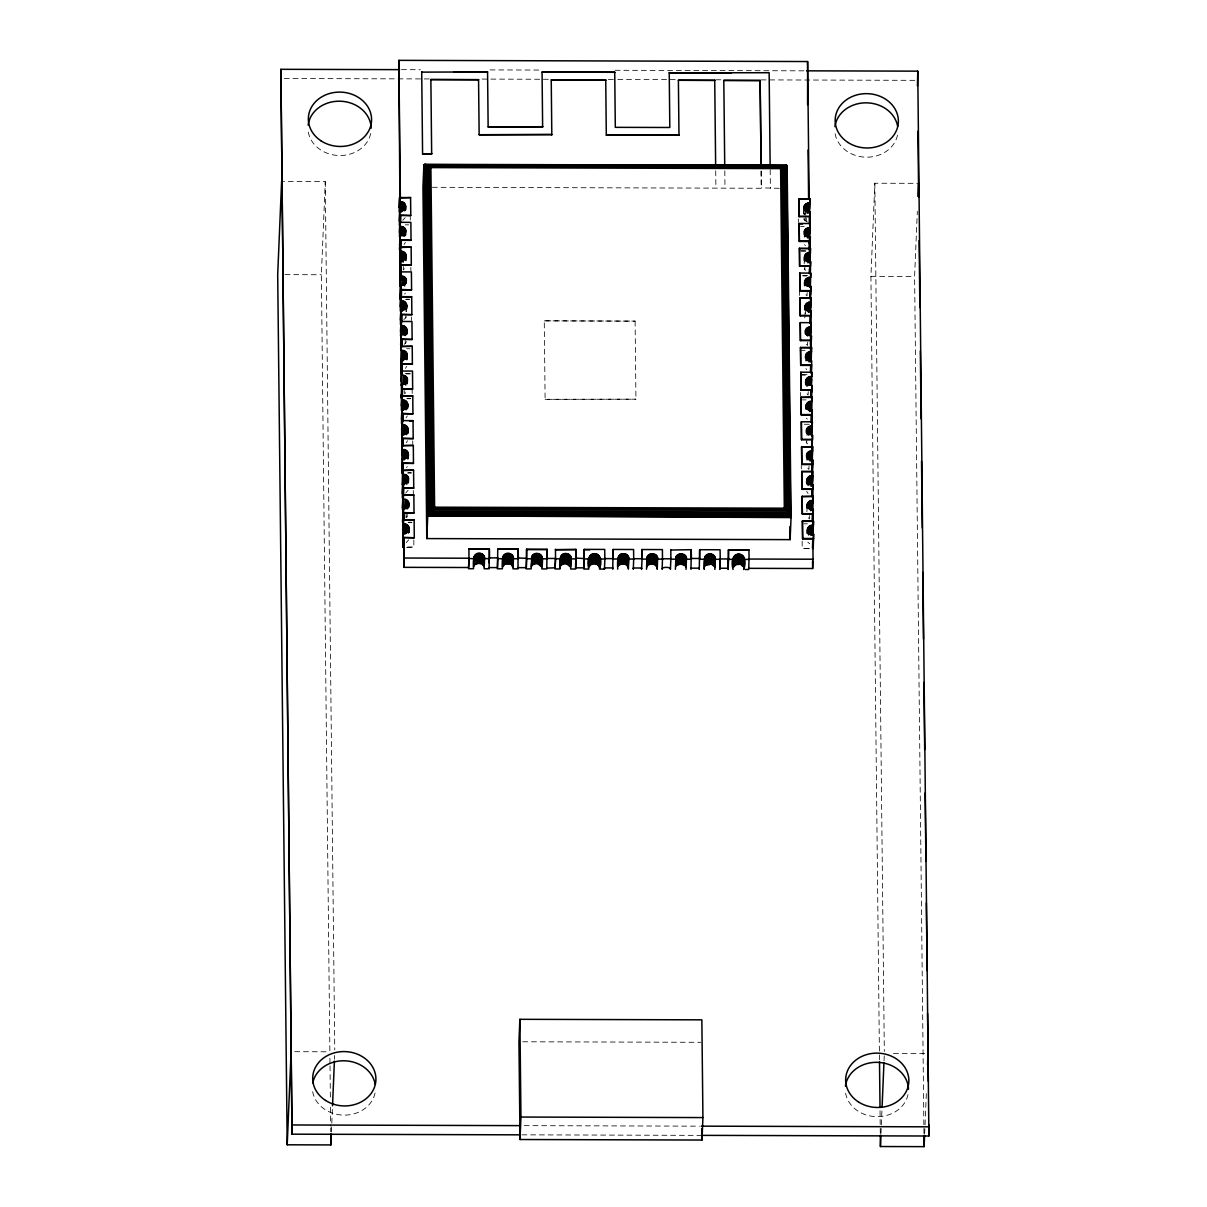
<?xml version="1.0" encoding="UTF-8"?>
<svg xmlns="http://www.w3.org/2000/svg" width="1207" height="1207" viewBox="0 0 1207 1207"><rect width="100%" height="100%" fill="white"/><g stroke="black" fill="none" stroke-linecap="round" stroke-linejoin="round"><path stroke-width="0.75" stroke-dasharray="5 3.75" d="M329.858 1050.754L321.379 274.743L325.271 181.623L283.419 181.503M331.427 1131.894L332.453 1107.679M334.475 1059.263L334.626 1055.537M403.41 266.566L403.274 269.946L405.703 267.2M403.817 319.508L405.733 317.863L406.005 311.119M404.089 344.297L405.175 343.588L405.311 340.208M406.457 311.708L406.668 306.653M404.767 390.51L404.632 393.874L407.061 391.128M406.125 514.438L405.974 517.803L408.404 515.057M407.061 517.094L407.212 513.714M406.548 547.45L413.895 547.058L405.386 547.043M544.266 320.851L635.108 321.122L544.266 320.851L545.111 399.336L635.953 399.185L545.111 399.336M432.332 187.296L761.3 188.262L761.134 170.896M779.224 188.307L761.315 187.854M803.666 214.227L803.877 209.173M803.922 213.714L804.134 208.66M807.483 221.997L804.254 219.87L804.526 213.126M805.099 220.821L805.31 215.766M805.386 214.077L805.522 210.712M804.194 263.805L804.42 258.751M806.201 221.545L806.336 218.165M805.642 270.383L804.797 269.448L805.22 259.339M805.009 312.869L804.797 317.924L806.185 319.961M805.552 313.971L805.763 308.901M807.151 292.532L807.015 295.896L804.526 293.135M807.694 342.109L807.558 345.474L805.069 342.713M808.237 391.672L808.102 395.051L805.612 392.275M809.535 548.612L802.202 548.597L812.432 548.219M807.543 443.889L806.683 442.954L807.106 432.845M806.91 511.662L807.045 508.298M809.052 466.038L808.916 469.402L806.427 466.641M809.595 515.6L809.459 518.98L806.955 516.219M879.496 1059.882L870.926 276.343L874.834 183.223L918.497 183.343M923.958 1133.464L914.604 276.463L917.335 211.285M880.974 1133.494L882 1109.278M884.022 1060.847L884.263 1055.265M924.653 1133.614L926.373 1092.637M405.16 217.622L402.731 220.368M405.431 242.411L404.089 244.433M405.733 317.863L406.246 316.762M406.518 341.551L405.175 343.588M406.789 366.34L405.446 368.376M407.332 415.917L405.99 417.939M407.604 440.706L406.246 442.728M408.132 490.268L405.703 493.014M408.675 539.846L406.246 542.592M404.632 294.01L405.461 293.075M406.518 467.516L407.347 466.581M805.024 214.393L806.11 213.684M401.463 69.659L420.308 69.704M490.027 69.915L540.902 70.066M615.087 70.278L806.593 70.836M284.249 78.515L429.345 78.938M482.106 79.089L549.939 79.285M608.343 79.451L615.887 79.481M617.773 79.481L676.176 79.647M715.751 79.768L721.409 79.783M760.983 79.888L915.494 80.341M405.265 224.819L408.675 224.834M800.513 226.373L804.179 226.388M800.663 250.754L805.778 250.769M800.784 251.162L806.291 251.177M802.64 275.543L807.755 275.558M802.881 275.95L806.563 275.965M284.988 274.638L321.379 274.743M870.926 276.343L914.604 276.463M406.08 299.185L409.49 299.185M405.673 299.592L409.339 299.592M406.623 348.748L410.033 348.763M800.03 350.302L805.537 350.317M405.19 373.536L410.305 373.551M802.021 374.683L807.136 374.698M406.487 373.944L410.154 373.959M800.301 375.09L807.649 375.105M407.166 398.325L410.576 398.34M406.744 398.732L410.425 398.748M802.414 399.879L806.08 399.894M804.269 424.26L811.074 424.291M407.981 472.691L411.391 472.691M407.559 473.099L411.24 473.099M408.524 522.254L411.919 522.269M408.102 522.661L411.783 522.676M803.756 523.808L807.438 523.823M522.706 1041.777L700.92 1042.305M294.749 1051.689L329.33 1051.795M893.436 1053.424L928.017 1053.53M524.17 1125.648L699.411 1126.161M521.907 1134.836L700.905 1135.365M809.716 543.769L807.77 542.094M805.884 368.588L806.729 369.538M804.526 244.659L805.371 245.594M806.412 418.165L807.272 419.101M808.087 493.467L806.698 491.43M803.711 218.784L804.254 219.87M804.254 268.346L804.797 269.448M806.155 441.853L806.683 442.954M874.834 183.223L884.324 1051.523M880.039 1110.742L880.295 1133.343M798.612 218.935L798.657 222.45M799.396 291.943L799.426 295.459M800.513 392.441L800.558 395.956M801.282 465.449L801.327 468.965M802.142 541.158L802.202 548.597M770.187 169.719L770.383 188.292M761.119 171.303L761.3 188.262M724.803 170.791L724.969 188.156M715.721 170.775L715.887 188.126M635.108 321.122L635.938 399.592M410.259 216.46L410.305 219.976M410.848 267.381L410.878 270.896M411.391 316.958L411.421 320.474M412.16 389.967L412.206 393.482M412.734 440.887L412.779 444.402M413.277 490.464L413.322 493.98M413.82 540.042L413.88 547.465M325.271 181.623L334.761 1049.924M329.933 1058.283L329.994 1063.94M330.024 1065.826L330.386 1099.728M330.477 1107.257L330.673 1126.086M330.703 1127.972L330.748 1131.744M370.7 133.464A31.623 27.173 2.4 0 1 339.182 155.522A31.623 27.173 2.4 0 1 308.313 132.106M897.51 135.109A31.623 27.173 2.4 0 1 865.977 157.182A31.623 27.173 2.4 0 1 835.108 133.751M907.996 1094.598A31.623 27.173 2.4 0 1 876.463 1116.656A31.623 27.173 2.4 0 1 845.609 1093.24M375.045 1093.044A31.623 27.173 2.4 0 1 343.527 1115.117A31.623 27.173 2.4 0 1 312.658 1091.701"/><path stroke-width="1.5" d="M575.618 568.241L575.89 549.336L555.431 549.683L575.875 549.743M399.577 69.644L280.869 69.312L292.019 1134.173L520.021 1134.836M281.608 181.503L277.701 274.623L287.206 1144.794L330.884 1144.93L331.352 1133.75M287.206 1144.794L291.113 1051.674M292.019 1134.173L280.869 69.312M332.529 1105.823L334.399 1061.119M809.384 223.914L809.293 216.702L799.079 216.672L798.883 199.095L809.112 199.125L807.604 61.542L398.853 60.35L399.97 207.242L400.12 203.515M399.155 207.649L399.577 197.541L410.591 197.571L410.772 215.54L400.543 215.51L400.241 222.948M399.2 211.889L399.577 197.541M399.306 220.972L399.728 210.863C407.378 212.236 407.181 200.392 399.623 201.78M399.351 225.211L399.728 210.863M400 211.889L400.422 201.78M399.426 232.438L399.849 222.329L410.863 222.36L411.044 240.329L400.815 240.299L400.513 247.737M399.472 236.678L399.849 222.329M399.577 245.745L400 235.637C407.649 237.025 407.453 225.166 399.894 226.569M400 235.637L399.623 250L399.592 247.163M400.271 236.678L400.694 226.569M401.358 212.055L401.795 201.946M399.698 257.212L400.12 247.103L411.134 247.133L411.315 265.118L401.086 265.087L400.754 279.798M399.743 261.466L400.12 247.103M399.849 270.534L400.271 260.425C407.921 261.813 407.725 249.955 400.166 251.358M399.894 274.789L400.271 260.425M400.739 251.237L400.815 240.299M400.543 261.466L400.965 251.358M401.705 235.154L402.067 226.735M402.716 210.818L403.063 202.399M401.358 298.944L401.056 306.382L401.358 289.876L411.587 289.906L411.406 271.922L400.392 271.892L400 284.837M400.437 276.147L400.015 286.255L400.815 286.255L400.392 271.892M400.845 265.48L401.056 260.425M400.151 298.159L400.543 285.214C407.559 286.647 408.464 275.634 401.237 276.147M400.86 279.737L401.086 265.087M403.892 209.867L404.164 203.123M400.166 299.577L400.543 285.214M401.901 261.617L402.323 251.509M402.987 235.606L403.334 227.188M400.241 306.789L400.664 296.681L411.678 296.711L411.859 314.68L401.629 314.65L401.327 331.171M400.286 311.044L400.664 296.681M401.327 285.214L400.905 295.323L400.12 295.323M404.737 210.803L405.024 204.058M400.392 320.111L400.815 310.003C408.464 311.391 408.268 299.532 400.709 300.92M400.437 324.351L400.815 310.003M401.086 311.044L401.509 300.935M402.248 284.731L402.595 276.297M403.183 262.085L403.606 251.976M404.089 236.331L404.436 227.912M405.341 210.214L405.552 205.16M400.513 331.578L400.935 321.469L411.949 321.5L412.13 339.469L401.901 339.439L401.599 346.877M405.612 209.701L405.748 206.337M400.558 335.818L400.935 321.469M401.177 320.111L401.327 316.747M405.009 235.591L405.296 228.847M400.649 344.9L401.086 334.792C408.735 336.165 408.539 324.321 400.98 325.709M400.709 349.14L401.086 334.792M401.418 334.143L401.78 325.709M404.436 259.43L404.707 252.701M402.444 311.195L402.866 301.086M403.53 285.184L403.877 276.765M405.612 235.003L405.824 229.949M400.83 360.606L401.207 346.258L412.221 346.288L412.387 364.258L402.172 364.227L401.78 373.521M405.28 260.38L405.552 253.636M400.92 369.689L401.358 359.58C409.007 360.953 408.811 349.11 401.252 350.498L401.207 346.258M400.98 373.929L401.358 359.58M404.632 285.908L404.979 277.489M401.629 360.606L402.052 350.498M402.791 334.294L403.138 325.875M403.802 309.973L404.149 301.539M405.99 260.456L406.095 254.737M401.056 381.156L401.478 371.047L412.492 371.077L412.658 389.046L402.444 389.016L402.142 405.537L402.444 389.016M401.931 364.635L402.142 359.58M401.524 375.286L401.101 385.395L401.886 385.395L401.478 371.047M405.612 283.479L405.824 278.425M401.237 398.717L401.614 384.354C408.63 385.787 409.55 374.774 402.323 375.286M402.097 375.166L402.172 364.227M404.964 309.007L405.25 302.263M402.987 360.772L403.41 350.664M404.073 334.761L404.42 326.328M406.231 282.891L406.367 279.526M401.327 405.944L401.75 395.821L412.764 395.866L412.93 413.835L402.716 413.805L402.399 430.326L402.565 426.599M401.373 410.184L401.75 395.821M402.127 391.098L402.414 384.369M405.824 309.958L406.095 303.213M410.591 197.571L400.362 197.948L398.853 60.35M401.795 400.075C409.354 398.672 409.55 410.531 401.886 409.143L401.463 419.251L402.263 419.267L402.55 412.522M405.175 335.486L405.522 327.052M401.509 423.506L401.886 409.143M402.157 410.184L402.595 400.075M403.334 383.871L403.681 375.452M404.345 359.55L404.692 351.116M406.503 307.679L406.638 304.3M401.599 430.718L402.022 420.609L413.035 420.64L413.201 438.624L402.987 438.594L402.67 446.032M406.699 308.856L406.834 305.477M402.022 420.609L401.644 434.973L403.802 435.123M410.772 215.54L399.773 215.102M406.095 334.731L406.367 328.002M401.735 444.04L402.157 433.932C409.822 435.32 409.626 423.461 402.067 424.864M401.78 448.295L402.157 433.932M402.429 434.973L402.851 424.864M403.53 410.35L403.953 400.226M404.617 384.324L404.964 375.905M405.507 358.585L405.793 351.84M406.699 334.143L406.91 329.089M401.871 455.507L402.293 445.398L413.307 445.428L413.473 463.397L403.259 463.382L402.942 470.805M406.97 333.645L407.106 330.265M401.916 459.761L402.293 445.398M411.044 240.329L400.045 239.891M406.367 359.52L406.638 352.791M411.134 247.133L400.905 247.51M402.006 468.829L402.429 458.72C410.093 460.108 409.897 448.25 402.338 449.653M402.429 458.72L402.052 473.069L402.022 470.247M402.7 459.761L403.123 449.653M405.718 385.048L406.065 376.629M403.877 433.449L404.224 425.015M404.888 409.113L405.235 400.694M407.061 359.595L407.181 353.877M402.565 470.187L402.187 484.535L402.972 484.55L403.394 474.442L402.61 474.426L402.565 470.187L413.579 470.217L413.745 488.186L403.53 488.156L403.198 502.881L403.53 488.156M411.315 265.118L400.317 264.68M406.699 382.619L406.91 377.565M402.278 493.618L402.7 483.509C409.716 484.942 410.636 473.929 403.394 474.442M402.323 497.857L402.7 483.509M403.183 474.321L403.259 463.382M405.99 409.837L406.337 401.418M404.073 459.912L404.496 449.804M405.16 433.901L405.507 425.483M407.242 383.72L407.453 378.666M403.726 523.883L403.485 529.466L403.802 512.945L414.016 512.975L413.85 495.006L402.836 494.976L402.444 507.921M403.289 488.563L403.5 483.509M411.587 289.906L400.588 289.454M402.882 499.215L402.459 509.324L403.244 509.324L402.836 494.976M406.91 409.098L407.181 402.353M411.678 296.711L401.448 297.088L401.358 289.876M402.595 522.646L402.972 508.298C409.988 509.731 410.908 498.702 403.666 499.215M406.261 434.626L406.608 426.207M404.345 484.701L404.767 474.592M405.416 458.69L405.778 450.256M407.589 406.819L407.725 403.455M421.696 72.133L487.568 71.907L488.141 126.961L542.652 126.72L488.141 126.961M402.67 529.873L403.108 519.764L414.122 519.795L414.288 537.764L404.073 537.734L403.907 567.335L468.618 567.516L468.965 557.815L468.557 568.708L473.491 568.723C473.446 563.488 471.922 551.765 480.582 553.409C482.966 553.922 484.867 556.155 484.595 558.645L489.529 558.66L489.378 549.094L468.935 549.034L489.378 549.094M407.77 407.996L407.921 404.632M402.731 534.113L403.108 519.764M403.772 508.298L402.58 521.228M411.859 314.68L400.86 314.242M407.166 433.886L407.453 427.142M402.821 543.195L403.244 533.087C410.908 534.46 410.712 522.616 403.153 524.004M406.593 457.725L406.88 450.98M403.244 533.087L402.866 547.435L402.836 544.598M403.515 534.113L403.938 524.004M404.617 509.49L405.039 499.381M405.688 483.479L406.05 475.045M407.785 433.298L407.996 428.244M408.041 432.785L408.192 429.42M403.621 543.195L403.757 539.816M412.13 339.469L401.131 339.031M407.438 458.675L407.725 451.931M412.221 346.288L401.976 346.665L401.901 339.439M404.888 534.279L405.311 524.17M405.959 508.268L406.321 499.834M406.789 484.203L407.151 475.769M408.057 458.087L408.268 453.032M408.147 458.751L408.464 454.194M403.907 567.335L404.073 537.734M412.387 364.258L401.403 363.82M407.785 481.774L407.996 476.72M407.061 508.992L407.423 500.558M406.231 533.041L406.593 524.623M408.328 482.86L408.539 477.806M412.658 389.046L401.675 388.609L401.614 384.354M422.586 154.104L431.684 153.711L422.586 154.104L421.711 71.726M407.981 508.238L408.268 501.508M412.764 395.866L402.519 396.243M407.408 532.091L407.694 525.347M408.66 505.974L408.811 502.595M408.856 507.151L409.007 503.772M412.93 413.835L401.946 413.398M408.253 533.026L408.539 526.282M413.035 420.64L409.611 421.047M408.871 532.438L409.082 527.384M409.128 531.925L409.279 528.56M413.201 438.624L402.203 438.186M413.307 445.428L403.063 445.805L402.987 438.594M413.473 463.397L402.474 462.96M413.579 470.217L403.334 470.594M413.745 488.186L402.746 487.749M430.869 79.556L478.56 79.692L430.869 79.556L431.668 154.119M413.85 495.006L403.606 495.383M414.016 512.975L403.017 512.537L402.972 508.298M414.122 519.795L403.877 520.172L403.802 512.945M414.288 537.764L403.289 537.326M600.86 165.193L787.13 165.721L791.053 517.562L790.117 539.635L426.795 538.578L427.716 516.505L424.004 164.68L786.255 165.284L787.205 166.249L786.361 186.497M479.149 134.746L551.825 134.55L479.149 134.746L478.56 79.692M487.568 71.907L453.681 72.224M473.657 566.747L474.607 555.537M474.185 565.645L475.437 554.586M475.015 564.695L476.116 563.971L476.539 553.862M476.116 563.971L477.399 563.518L477.821 553.409M477.399 563.518L478.772 563.367L479.194 553.259M481.88 553.877L481.442 563.986L480.16 563.533L480.582 553.409M482.981 554.617L482.559 564.725L483.419 565.676L483.841 555.567M483.962 566.777L484.384 556.668M484.58 557.86L484.173 568.753L489.107 568.769L489.348 549.502M497.767 549.11L518.21 549.17L497.767 549.11L497.465 567.607L489.122 567.577M489.469 557.875L497.812 557.89L497.39 568.784L502.338 568.799C502.927 563.971 500.196 553.545 508.041 553.334C510.923 553.259 513.79 555.703 513.428 558.72L518.376 558.735L518.21 549.17M502.927 556.729L502.489 566.837L504.948 564.061L510.289 564.076L510.712 553.968M503.017 565.736L503.44 555.627M503.862 564.785L504.285 554.677M504.948 564.061L505.371 553.953M506.231 563.609L506.653 553.5M507.619 563.458L508.041 553.334M508.992 563.609L509.414 553.5M511.828 554.692L511.406 564.801L512.809 566.868L513.231 556.759M512.266 565.751L512.688 555.642M513.428 557.936L513.005 568.829L517.954 568.844L518.195 549.577M542.064 72.073L614.725 72.284L542.064 72.073L542.637 127.127M526.659 558.766L526.614 549.2L547.043 549.26L546.786 568.935L541.852 568.919C542.003 564.016 544.855 553.651 536.874 553.425C534.007 553.319 531.155 555.778 531.593 558.781L526.659 558.766L526.237 568.874L531.171 568.889L531.759 556.804M551.237 79.903L605.733 80.054L551.237 79.903L551.81 134.958M531.336 566.913L532.287 555.703M531.849 565.811L533.117 554.752M532.694 564.861L533.796 564.137L534.218 554.028M533.796 564.137L535.078 563.684L535.501 553.575M535.078 563.684L536.451 563.533L536.874 553.425M542.064 556.834L541.641 566.943L537.839 563.699L538.262 553.591M519.885 1019.312L518.95 1041.777L520.021 1139.514L701.991 1140.042L702.927 1117.576L701.855 1019.84L519.885 1019.312L520.956 1117.048L520.021 1139.514M539.122 564.152L539.559 554.043M540.238 564.891L540.661 554.782M541.098 565.842L541.521 555.733M542.26 558.026L542.275 558.811L547.209 558.826L547.043 549.26M546.786 568.15L555.084 567.773L555.552 558.072L555.069 568.95L560.018 568.965C559.957 563.744 558.434 552.021 567.094 553.666C569.478 554.164 571.394 556.397 571.107 558.886L576.056 558.901L575.89 549.336M560.003 568.195L560.606 556.895M560.169 567.003L561.119 555.793M560.697 565.902L561.964 554.843M561.542 564.951L562.628 564.227L563.05 554.119M562.628 564.227L563.91 563.775L564.333 553.666M563.91 563.775L565.298 563.624L565.721 553.515M570.911 556.925L570.489 567.034L566.671 563.775L567.094 553.666M567.969 564.242L568.391 554.134M569.085 564.967L569.508 554.858M569.945 565.932L570.368 555.808M571.107 558.117L570.685 568.995L575.633 569.01L576.056 558.901M599.954 558.977L604.888 558.992L604.888 558.207L604.466 569.101L599.532 569.085C606.518 549.306 583.207 548.084 588.85 569.055L583.916 569.04L584.294 549.366L604.722 549.426L604.858 558.615L613.216 558.645L613.126 549.457L633.569 549.502L633.705 558.705L642.049 558.72L641.596 569.206L641.641 568.422M583.901 568.256L584.294 549.366M606.306 135.109L678.998 134.912L606.306 135.109L605.733 80.054M589.438 556.97L589.016 567.079C590.479 562.583 597.827 562.673 599.321 567.109L599.743 557M589.529 565.977L589.967 555.869M590.374 565.027L590.796 554.918M591.475 564.303L591.898 554.194M592.758 563.85L593.18 553.741M594.131 563.699L594.553 553.591M595.519 563.865L595.941 553.757M596.801 564.318L597.239 554.209M597.918 565.057L598.34 554.948M598.778 566.008L599.2 555.899M599.517 568.301L599.939 558.192M613.126 549.457L612.749 569.116L612.809 568.346M617.697 569.131C617.637 563.91 616.113 552.187 624.773 553.832C627.157 554.33 629.073 556.563 628.787 559.052L633.735 559.067L633.72 558.298L633.313 569.176L633.298 568.406M618.376 566.068L618.799 555.959M619.644 555.009L619.206 565.117C622.208 562.417 628.153 564.061 628.364 568.391M620.307 564.393L620.73 554.285M621.59 563.941L622.012 553.832M622.978 563.79L623.4 553.681M624.351 563.941L624.773 553.832M625.648 564.408L626.071 554.3M626.765 565.132L627.187 555.024M627.625 566.098L628.047 555.989M628.168 567.199L628.591 557.091M628.364 569.161L628.787 558.283M670.805 549.623L670.896 558.811L662.492 558.781L662.402 549.592L641.973 549.532L642.018 559.097L646.952 559.113C646.092 552.112 658.403 552.202 657.634 559.143L662.568 559.158L662.507 558.373L662.145 569.266C661.044 566.687 671.56 566.717 670.428 569.297L670.911 558.403L670.866 559.173L675.799 559.188C674.939 552.187 687.236 552.293 686.466 559.218L691.415 559.233L691.249 549.683L670.79 550.03M646.53 569.221L646.952 558.328M646.696 567.26L647.118 557.136M647.208 566.143L647.646 556.035M648.476 555.084L648.053 565.208C651.267 562.236 657.724 564.544 657.212 569.251L657.619 558.358M770.141 165.993L769.146 72.722L669.206 72.842L731.427 73.023M649.155 564.469L649.577 554.36M650.437 564.016L650.86 553.907M651.81 563.865L652.233 553.757M653.198 564.031L653.621 553.922M654.481 564.484L654.903 554.375M655.597 565.223L656.02 555.114M656.457 566.174L656.88 556.065M657 567.29L657.423 557.166M678.394 80.266L714.725 80.371L678.394 80.266L678.983 135.32M675.377 569.297L675.965 557.227M676.056 566.234L676.478 556.125M677.323 555.175L676.886 565.283L680.657 563.956L684.444 565.314L684.867 555.19M677.987 564.559L678.409 554.451M679.269 564.107L679.692 553.998M680.657 563.956L681.08 553.847M682.03 564.107L682.453 553.998M683.328 564.574L683.75 554.466M685.304 566.264L685.727 556.155M685.848 567.365L686.27 557.257M686.044 569.342L686.466 558.449M691.249 549.683L690.992 569.342M807.317 533.087C806.351 529.088 809.022 524.517 813.488 525.196L813.443 520.956L802.429 520.926L802.61 538.895L812.824 538.925L813.05 559.218L749.064 559.037L748.928 549.849L728.485 549.788L728.515 558.977L720.217 558.947L720.081 549.758L699.653 549.698L699.275 569.372L699.26 568.588M723.808 80.401L760.154 80.507L723.808 80.401L724.728 165.555M704.209 568.603C704.616 563.91 702.414 554.043 709.912 553.922C712.809 553.847 715.66 556.276 715.313 559.309L720.247 559.324L720.247 558.539L719.825 569.432L720.247 559.324M704.209 569.387L704.797 557.317M704.888 566.309L705.326 556.201M706.155 555.265L705.733 565.374L710.878 564.197L711.3 554.088M706.834 564.65L707.257 554.526M708.117 564.182L708.539 554.073M709.49 564.031L709.912 553.922M712.583 554.541L712.16 564.665L714.137 566.339L714.559 556.231M713.277 565.389L713.699 555.28M714.68 567.456L715.102 557.347M714.891 569.417L715.298 558.524M719.84 568.241L728.183 568.271L728.485 549.788M728.59 558.569L728.108 569.463L728.168 568.678M733.056 569.478C727.414 548.506 750.709 549.713 743.723 569.508M733.63 557.393L733.207 567.501L735.667 564.725L739.71 564.288L740.132 554.164M733.735 566.4L734.158 556.291M734.565 565.449L735.003 555.341M735.667 564.725L736.089 554.617M736.949 564.273L737.371 554.164M738.337 564.122L738.759 554.013M741.43 554.632L741.007 564.74L742.984 566.43L743.406 556.321M742.124 565.48L742.546 555.371M743.723 568.723L743.95 557.423M748.928 549.849L728.47 550.196M798.883 199.095L809.927 198.733L809.55 213.081M799.079 216.672L798.913 198.687M809.263 257.996L809.565 241.475L799.351 241.46L799.185 223.476L810.199 223.506L809.822 237.87M799.351 241.46L799.185 223.476M809.927 273.491L809.837 266.264L799.622 266.234L799.456 248.265L810.455 248.295L810.078 262.658M807.604 61.542L807.589 104.768M799.622 266.234L799.456 248.265M804.616 285.214C803.651 281.216 806.321 276.644 810.787 277.338L810.727 273.084L799.713 273.054L799.894 291.023L810.108 291.053L810.199 298.28L799.969 298.25L800.166 315.812L810.38 315.842L810.47 323.069M799.894 291.023L799.713 273.054M799.969 298.25L810.998 297.873L810.621 312.221M803.968 209.686C802.911 205.869 806.201 202.429 809.972 202.972M804.481 208.6L804.631 205.22M800.166 315.812L799.985 297.842M810.893 337.009L811.27 322.661L800.256 322.631L800.437 340.6L810.651 340.63L810.501 353.425M804.239 234.475C803.183 230.658 806.472 227.218 810.244 227.761M805.175 211.029L805.446 204.285M804.616 236.753L804.903 230.009M800.437 340.6L800.256 322.631M810.998 372.631L810.923 365.419L800.709 365.389L800.528 347.42L811.542 347.45L811.164 361.798M806.185 211.994L806.532 203.576M804.435 260.938C803.228 256.759 805.808 251.856 810.516 252.55M805.446 235.818L805.718 229.074M804.948 259.852L805.16 254.798M800.709 365.389L800.528 347.42M806.457 236.783L806.804 228.349M807.377 213.232L807.815 203.123M811.511 384.897L811.813 372.239L800.799 372.194L800.98 390.178L811.195 390.208L811.27 397.42L801.056 397.39L801.252 414.952L811.466 414.982L811.542 422.209M805.718 260.606L805.989 253.862M804.707 285.727L804.918 280.673M800.98 390.178L800.799 372.194M805.22 284.641L805.431 279.586M807.649 238.02L808.071 227.912M801.056 397.39L812.085 397.012L812.13 401.267C807.679 400.588 804.994 405.145 805.974 409.158M804.888 310.003C803.922 306.005 806.593 301.433 811.044 302.112M806.729 261.572L807.076 253.138M808.75 213.081L809.173 202.972M805.054 308.841L805.19 305.462M805.989 285.38L806.261 278.651M809.49 208.841L809.927 198.733M801.252 414.952L801.071 396.982M805.491 309.43L805.703 304.375M811.979 436.165L812.356 421.801L801.342 421.771L801.523 439.74L811.738 439.77L811.813 446.997L801.599 446.967L801.795 464.529L812.009 464.559L811.692 481.08M807 286.361L807.347 277.927M807.921 262.809L808.343 252.701M809.022 237.87L809.444 227.761M809.641 222.163L810.063 212.04L805.522 210.712L804.103 206.322M805.325 333.615C804.269 329.813 807.558 326.358 811.315 326.901M806.261 310.169L806.532 303.44M809.686 226.403L810.063 212.04M809.263 243.573L809.55 236.828L805.793 235.486L804.375 231.11M809.761 233.63L810.199 223.506M805.763 334.218L805.974 329.164M809.263 248.914L809.565 241.475M801.523 439.74L801.342 421.771M801.599 446.967L812.628 446.59L812.251 460.953M807.272 311.134L807.619 302.716M808.268 285.908L808.615 277.474M809.293 262.658L809.716 252.55M809.912 246.937L810.335 236.828L809.55 236.828M805.597 358.404C804.541 354.586 807.83 351.146 811.587 351.69M806.532 334.958L806.804 328.213M809.957 251.192L810.335 236.828M809.384 271.726L809.535 268.361M810.033 258.404L810.455 248.295M805.974 360.682L806.246 353.938M809.535 273.702L809.837 266.264M801.795 464.529L801.614 446.56M802.414 521.333L812.628 521.349L812.552 514.137L802.338 514.107L802.142 496.545L812.356 496.575L812.281 489.348L802.067 489.318L801.886 471.349L812.899 471.379L812.522 485.727L810.365 485.878M807.543 335.923L807.89 327.504M808.464 312.372L808.886 302.263M809.565 287.432L809.988 277.323M810.184 271.726L810.319 268.361M810.47 264.997L810.606 261.617L806.065 260.274L804.647 255.884M805.703 384.369C804.737 380.356 807.408 375.799 811.858 376.478M806.789 359.746L807.076 353.002M810.365 272.601L810.606 261.617M805.793 384.882L806.004 379.828M806.306 383.781L806.517 378.726M809.806 298.491L810.108 291.053M810.35 287.447L810.727 273.084M802.067 489.318L801.886 471.349M807.815 360.712L808.162 352.293M808.811 335.471L809.158 327.052M809.837 312.221L810.259 302.112M810.531 294.825L810.878 286.406L806.336 285.063L804.752 281.85M802.142 496.545L813.171 496.168L812.794 510.516M810.501 300.754L810.878 286.406M806.14 407.981L806.276 404.617M807 386.225L807.347 377.791M810.078 323.28L810.38 315.842M810.576 307.981L810.998 297.873M802.338 514.107L802.157 496.137M806.578 408.57L806.789 403.515M809.007 361.949L809.429 351.84M808.087 385.501L808.434 377.082M810.169 335.32L810.531 326.901M810.772 325.543L811.149 311.195L806.608 309.852L805.024 306.638M806.412 432.77C805.341 428.953 808.645 425.513 812.402 426.056M807.332 409.324L807.619 402.58M810.501 344.342L810.651 340.63M810.485 339.348L810.621 335.984L806.879 334.641L805.461 330.25M810.848 332.77L811.27 322.661M802.61 538.895L802.429 520.926M806.849 433.358L807.061 428.304M808.358 410.289L808.705 401.856M809.354 385.048L809.701 376.629M810.38 361.798L810.802 351.69M810.998 346.092L811.421 335.984L810.621 335.984M806.683 457.559C805.612 453.741 808.916 450.302 812.673 450.83M807.604 434.113L807.89 427.369M811.044 350.332L811.421 335.984M810.47 370.881L810.682 365.812M811.119 357.559L811.542 347.45M807.045 459.837L807.332 453.093M810.621 372.857L810.923 365.419M808.63 435.078L808.977 426.644M809.55 411.527L809.972 401.418M810.712 384.897L811.074 376.478M811.27 370.881L811.481 365.827M806.879 484.022C805.657 479.843 808.252 474.939 812.945 475.618M807.875 458.886L808.162 452.157M811.451 371.756L811.692 360.772L807.151 359.43L805.733 355.039M811.391 382.347L811.542 378.968M811.677 375.603L811.813 372.239M807.392 482.936L807.604 477.881M810.893 397.646L811.195 390.208M808.901 459.867L809.248 451.433M809.897 434.626L810.244 426.192M810.923 411.376L811.345 401.267M811.677 392.29L811.964 385.546L807.423 384.203L805.838 381.005M807.045 508.298C806.08 504.3 808.75 499.728 813.216 500.407M808.087 485.365L808.434 476.946M811.662 398.219L811.964 385.546M807.211 507.121L807.362 503.757M807.664 507.725L807.875 502.67M811.149 422.42L811.466 414.982M811.707 411.376L812.085 397.012M810.093 461.089L810.516 450.98M811.255 434.475L811.617 426.041M811.813 420.443L812.236 410.335L807.694 408.992L806.11 405.778M809.173 484.641L809.52 476.222M811.858 424.698L812.236 410.335M807.423 533.6L807.634 528.545M808.418 508.464L808.705 501.72M811.934 431.91L812.356 421.801M807.936 532.498L808.147 527.444M810.44 484.203L810.787 475.769M809.429 509.429L809.791 501.011M811.451 460.938L811.889 450.83M812.13 449.487L812.507 435.123L807.966 433.781L806.548 429.39M808.615 534.942L808.977 526.508M811.692 471.997L811.979 459.912L808.237 458.569L806.819 454.179M812.205 456.699L812.628 446.59M809.701 534.218L810.063 525.799M810.636 510.667L811.059 500.558M811.723 485.727L812.145 475.618M812.356 470.021L812.779 459.912L811.979 459.912M812.402 474.26L812.779 459.912M812.477 481.487L812.688 476.433M811.964 496.786L812.281 489.348M810.908 535.455L811.33 525.347M811.994 510.516L812.417 500.407M812.899 488.066L813.05 484.701L808.509 483.358L807.091 478.968M812.733 497.375L813.05 484.701M812.884 502.912L813.171 496.168M812.236 521.575L812.552 514.137M812.266 535.305L812.688 525.196M812.899 519.598L813.322 509.49L808.781 508.147L807.196 504.933M812.945 523.838L813.322 509.49M812.432 548.219L812.824 538.925M813.065 535.305L813.443 520.956M813.171 544.387L813.593 534.279L809.052 532.936L807.468 529.722M813.216 548.627L813.593 534.279M748.672 568.331L812.658 568.512L813.05 559.218M806.593 70.836L917.758 71.153L917.441 85.999M917.954 196.379L918.497 183.343M924.577 1135.47L924.109 1146.65L880.431 1146.529L880.899 1135.349M882.076 1107.407L883.946 1062.718M927.549 1064.71L928.017 1053.53M702.791 1135.365L928.907 1136.013L917.758 71.153M526.282 568.09L526.614 549.2M613.231 558.238L613.186 559.007L618.12 559.022L618.286 557.061M699.653 549.698L699.698 559.263L704.632 559.279L704.632 558.494M474.079 556.638L473.913 558.615L468.98 558.6M576.041 558.117L584.369 558.554M699.743 558.479L691.339 558.464M427.851 515.796L791.053 517.562L789.242 513.503L784.324 508.192L434.611 507.181L427.851 515.796L790.962 516.852M780.612 168.603L786.255 165.284L790.072 514.816L428.817 513.76L425 164.243L430.899 167.592L780.612 168.603L784.324 508.192M452.233 164.756L423.868 165.193L422.948 187.281L426.795 538.578M600.83 165.706L687.432 165.963M799.094 216.264L810.108 216.294M799.155 223.883L802.564 223.899M799.366 241.053L810.38 241.083M799.426 248.672L809.656 248.702M799.638 265.827L810.651 265.872M799.909 290.615L810.923 290.646M800.181 315.404L811.195 315.434L811.149 311.195M800.452 340.193L811.466 340.223M800.513 347.827L810.727 347.857M800.724 364.982L811.738 365.012M800.995 389.77L812.009 389.801M801.267 414.559L812.281 414.589M801.539 439.333L812.552 439.363L812.507 435.123M801.81 464.122L812.824 464.152M801.87 471.756L812.085 471.786M802.082 488.91L813.096 488.941M802.353 513.699L813.367 513.729M802.625 538.488L813.639 538.518M526.599 549.607L547.027 549.668M584.279 549.773L589.846 549.788M404.3 558.026L468.95 558.222L468.935 549.034M526.69 558.388L518.301 557.951M547.133 558.449L555.537 558.464L555.446 549.276M497.827 558.675L502.761 558.69L502.746 557.906M555.507 558.841L560.44 558.856L560.425 558.072M584.339 558.932L589.272 558.947L589.272 558.162M728.545 559.354L733.479 559.354L733.464 558.585M744.146 559.399L749.094 559.399L749.079 558.63L748.672 569.523L745.368 569.508M517.954 567.652L526.252 567.682M575.633 567.833L583.932 567.848M604.481 567.909L612.824 567.939M633.313 567.999L641.656 568.014M690.992 568.165L699.275 568.18M520.956 1117.048L702.927 1117.576M292.396 1124.969L520.398 1125.633M701.297 1126.161L929.299 1126.825M565.298 563.624L566.671 563.775M536.451 563.533L537.839 563.699M478.772 563.367L480.16 563.533M642.049 558.72L641.973 549.532M488.971 558.796L489.031 562.311M488.941 559.203L489.001 562.718M917.939 131.246L918.648 197.224M919.131 240.585L919.855 307.649M920.337 350.981L921.077 418.784M921.529 461.149L922.269 528.032M922.752 572.374L923.476 639.152M923.958 682.483L924.683 749.562M925.166 792.924L925.905 860.787M926.357 902.851L927.112 970.654M927.579 1013.488L928.319 1081.351M928.787 1124.713L928.907 1136.013M923.989 1135.349L924.109 1146.65M879.511 1061.768L880.009 1106.97M880.31 1135.229L880.431 1146.529M808.087 150L808.615 199.004M812.567 561.134L812.658 568.512M786.361 195.851L786.406 199.608M787.583 306.684L787.613 310.44M788.774 415.646L788.835 421.288M789.982 526.478L790.117 539.635M785.425 165.465L789.242 513.503L429.692 512.462L425.89 164.424M760.154 80.507L761.074 165.253M760.123 80.914L761.059 165.661M728.062 559.897L728.108 563.413M714.725 80.371L715.645 165.525M701.87 1128.771L701.991 1140.042M669.236 72.435L669.81 127.489L615.314 127.339L614.725 72.284M604.466 568.316L604.466 569.101M430.899 167.592L434.611 507.181M400.543 215.51L400.633 222.737M401.629 314.65L401.705 321.877M402.716 413.805L402.791 421.017M401.192 394.478L401.222 397.299M330.763 1133.629L330.884 1144.93M308.147 125.015A31.623 27.173 2.4 0 1 341.008 101.237A31.623 27.173 2.4 0 1 371.183 128.168M834.942 126.66A31.623 27.173 2.4 0 1 865.736 102.836A31.623 27.173 2.4 0 1 897.631 126.267M845.428 1086.149A31.623 27.173 2.4 0 1 878.289 1062.371A31.623 27.173 2.4 0 1 908.479 1089.302M312.779 1082.86A31.623 27.173 2.4 0 1 344.312 1060.787A31.623 27.173 2.4 0 1 375.181 1084.203M786.813 165.389L424.381 164.333L428.213 514.876L790.645 515.932L786.813 165.389M784.339 165.947L427.037 164.906L430.824 511.014L788.126 512.055L784.339 165.947M782.966 166.777L428.47 165.736L432.227 509.46L786.723 510.486L782.966 166.777M781.849 167.577L429.632 166.566L433.358 508.313L785.591 509.339L781.849 167.577M321.213 140.963A31.623 27.173 2.4 0 0 371.379 122.631A31.623 27.173 2.4 0 0 327.263 94.252A31.623 27.173 2.4 0 0 321.213 140.963M848.023 142.486A31.623 27.173 2.4 0 0 898.189 124.155A31.623 27.173 2.4 0 0 854.073 95.791A31.623 27.173 2.4 0 0 848.023 142.486M858.509 1101.976A31.623 27.173 2.4 0 0 908.675 1083.645A31.623 27.173 2.4 0 0 864.559 1055.28A31.623 27.173 2.4 0 0 858.509 1101.976M325.558 1100.437A31.623 27.173 2.4 0 0 375.724 1082.106A31.623 27.173 2.4 0 0 331.608 1053.726A31.623 27.173 2.4 0 0 325.558 1100.437"/></g></svg>
